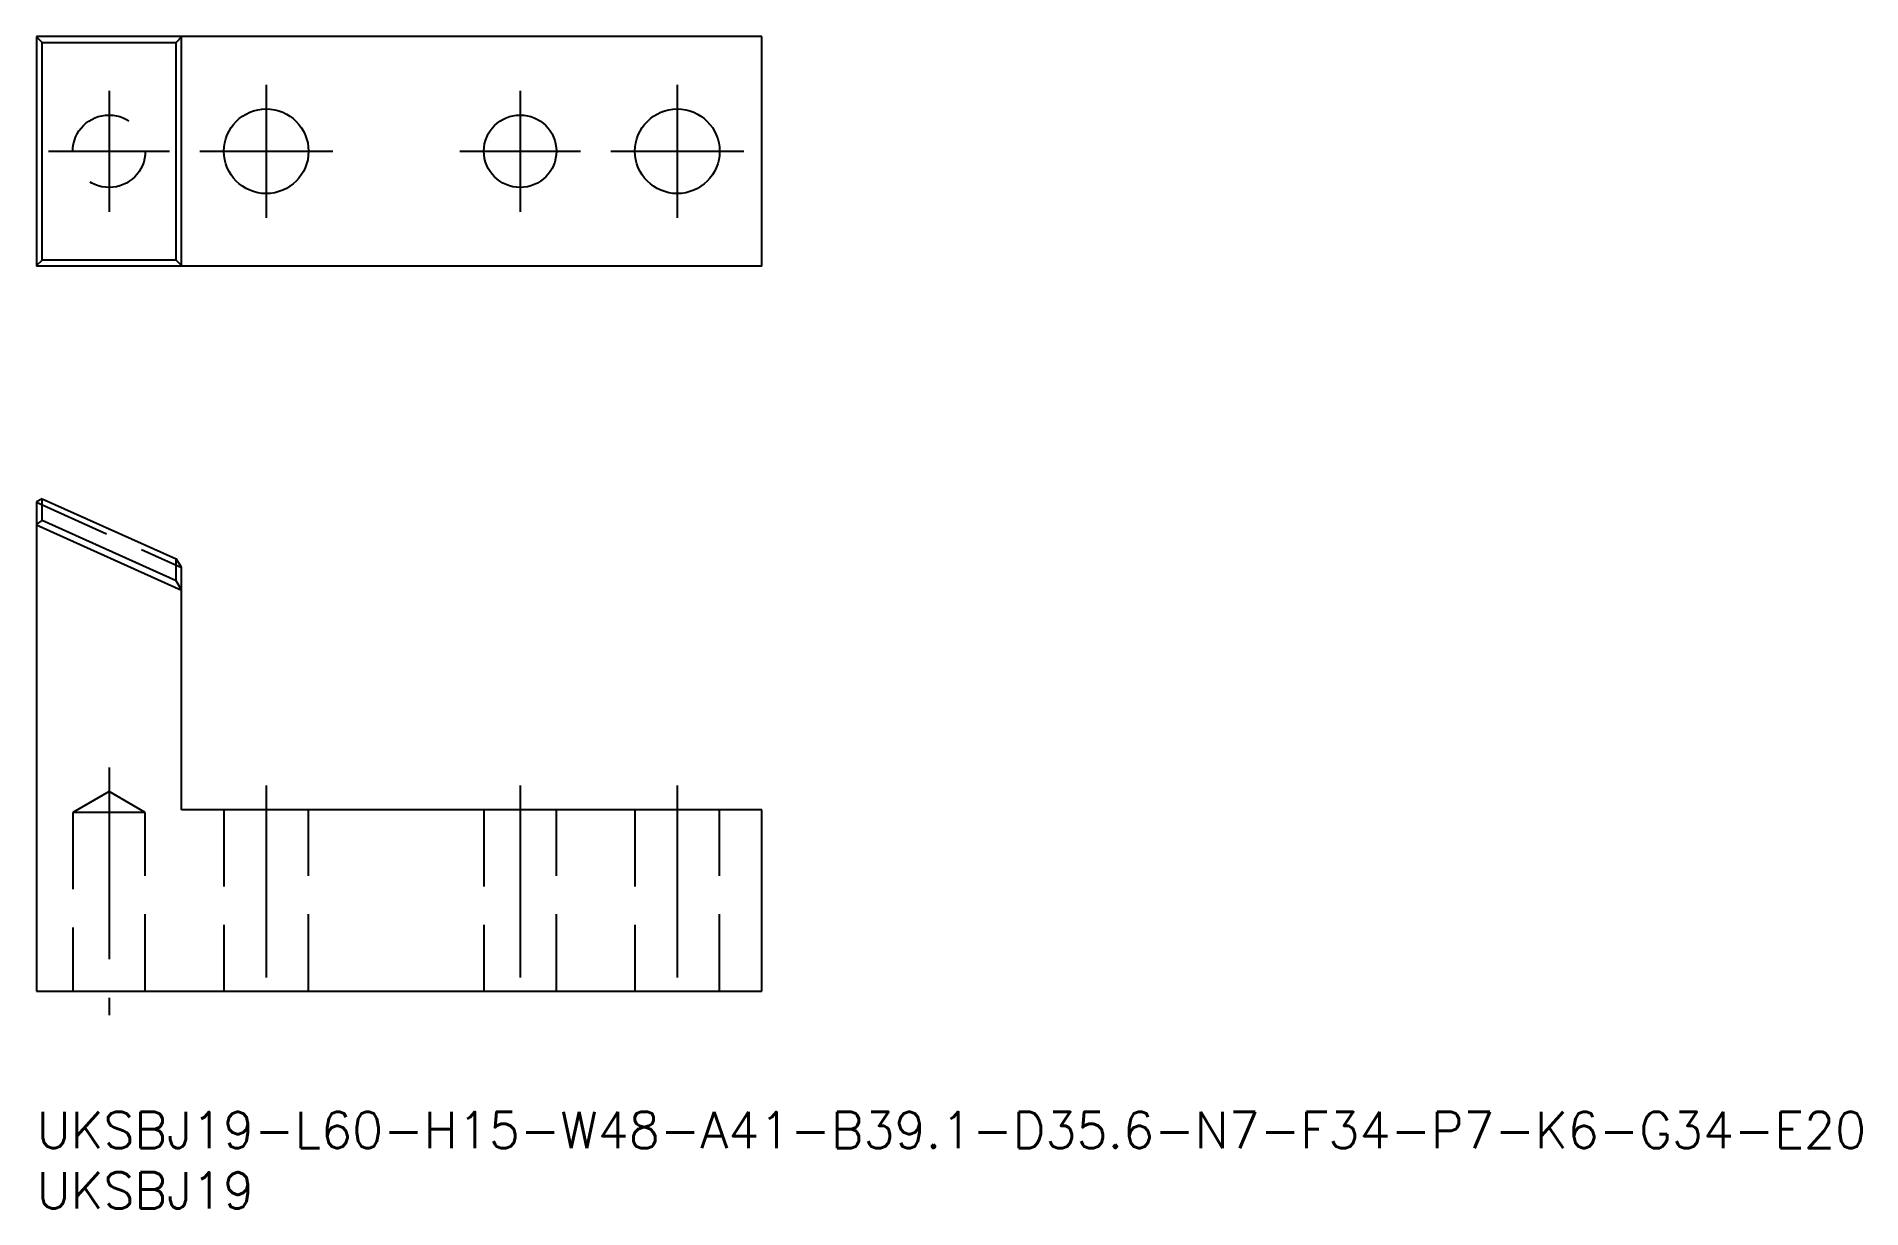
# Model space of a CAD drawing. Extents: x 0 to 151, y -8 to 89.
import ezdxf

# ---------------------------------------------------------------- set-up
doc = ezdxf.new("R2010")
doc.units = 0
doc.header["$LTSCALE"] = 0.5
doc.linetypes.add('CENTER', pattern=[50.8, 31.75, -6.35, 6.35, -6.35])
doc.linetypes.add('DASHED', pattern=[19.05, 12.7, -6.35])
for name, color, linetype in [('MSM_CENTER', 1, 'CENTER'), ('MSM_CONTINUOUS', 7, 'CONTINUOUS'), ('MSM_DASHED', 4, 'DASHED'), ('MSM_PART_NUMBER', 7, 'CONTINUOUS')]:
    doc.layers.add(name, color=color, linetype=linetype)
doc.styles.get("Standard").update_dxf_attribs({"font": 'txt.shx', "height": 1, "bigfont": 'bigfont.shx'})

# ---------------------------------------------------------------- blocks, each defined once
blk = doc.blocks.new('*U25')
at = {"layer": 'MSM_PART_NUMBER'}
blk.add_text('UKSBJ19-L60-H15-W48-A41-B39.1-D35.6-N7-F34-P7-K6-G34-E20', height=3, dxfattribs=at).set_placement((0, -3))
blk = doc.blocks.new('*U26')
at = {"layer": 'MSM_PART_NUMBER'}
blk.add_text('UKSBJ19', height=3, dxfattribs=at).set_placement((0, -8))

msp = doc.modelspace()

# ---------------------------------------------------------------- linework, layer by layer
at = {"layer": 'MSM_CENTER'}
for p, q in [((19, 85), (19, 74)), ((53, 85), (53, 74)), ((6, 84.5), (6, 74.5)), ((40, 84.5), (40, 74.5)), ((1, 79.5), (11, 79.5)), ((13.5, 79.5), (24.5, 79.5)), ((35, 79.5), (45, 79.5)), ((47.5, 79.5), (58.5, 79.5)), ((6, 28.5), (6, 8)), ((19, 27), (19, 8)), ((40, 27), (40, 8)), ((53, 27), (53, 8))]:
    msp.add_line(p, q, dxfattribs=at)
at = {"layer": 'MSM_CONTINUOUS'}
for p, q in [((60, 89), (0, 89)), ((0, 89), (0, 70)), ((0.46, 88.5), (0, 88.96)), ((0.46, 70.5), (0.46, 88.5)), ((0.46, 88.5), (11.54, 88.5)), ((12, 88.96), (11.54, 88.5)), ((11.54, 70.5), (11.54, 88.5)), ((12, 70), (12, 89)), ((60, 70), (60, 89)), ((0, 70.04), (0.46, 70.5)), ((60, 70), (0, 70)), ((11.54, 70.5), (0.46, 70.5)), ((12, 70.04), (11.54, 70.5)), ((0.46, 50.74), (0, 50.49)), ((0, 50.49), (0, 10)), ((0.46, 50.74), (11.54, 45.76)), ((0.46, 48.94), (0.46, 50.74)), ((0, 48.6), (0.46, 48.94)), ((12, 43.15), (0, 48.55)), ((11.54, 43.96), (0.46, 48.94)), ((12, 45.09), (11.54, 45.76)), ((11.54, 43.96), (11.54, 45.76)), ((12, 43.2), (11.54, 43.96)), ((12, 25), (12, 45.09)), ((60, 25), (12, 25)), ((60, 10), (60, 25)), ((0, 10), (60, 10))]:
    msp.add_line(p, q, dxfattribs=at)
for centre, radius in [((19, 79.5), 3.5), ((40, 79.5), 3), ((53, 79.5), 3.5)]:
    msp.add_circle(centre, radius, dxfattribs=at)
at = {"layer": 'MSM_DASHED'}
for p, q in [((0, 50.45), (12, 45.05)), ((6, 26.5), (3, 24.77)), ((9, 24.77), (6, 26.5)), ((3, 24.77), (3, 10)), ((9, 24.77), (3, 24.77)), ((9, 10), (9, 24.77)), ((15.5, 25), (15.5, 10)), ((22.5, 10), (22.5, 25)), ((37, 25), (37, 10)), ((43, 10), (43, 25)), ((49.5, 25), (49.5, 10)), ((56.5, 10), (56.5, 25))]:
    msp.add_line(p, q, dxfattribs=at)
msp.add_circle((6, 79.5), 3, dxfattribs=at)

# ---------------------------------------------------------------- block references
at = {"layer": 'MSM_CONTINUOUS'}
for name in ['*U25', '*U26']:
    msp.add_blockref(name, (0, 0), dxfattribs=at)

doc.saveas('drawing.dxf')
